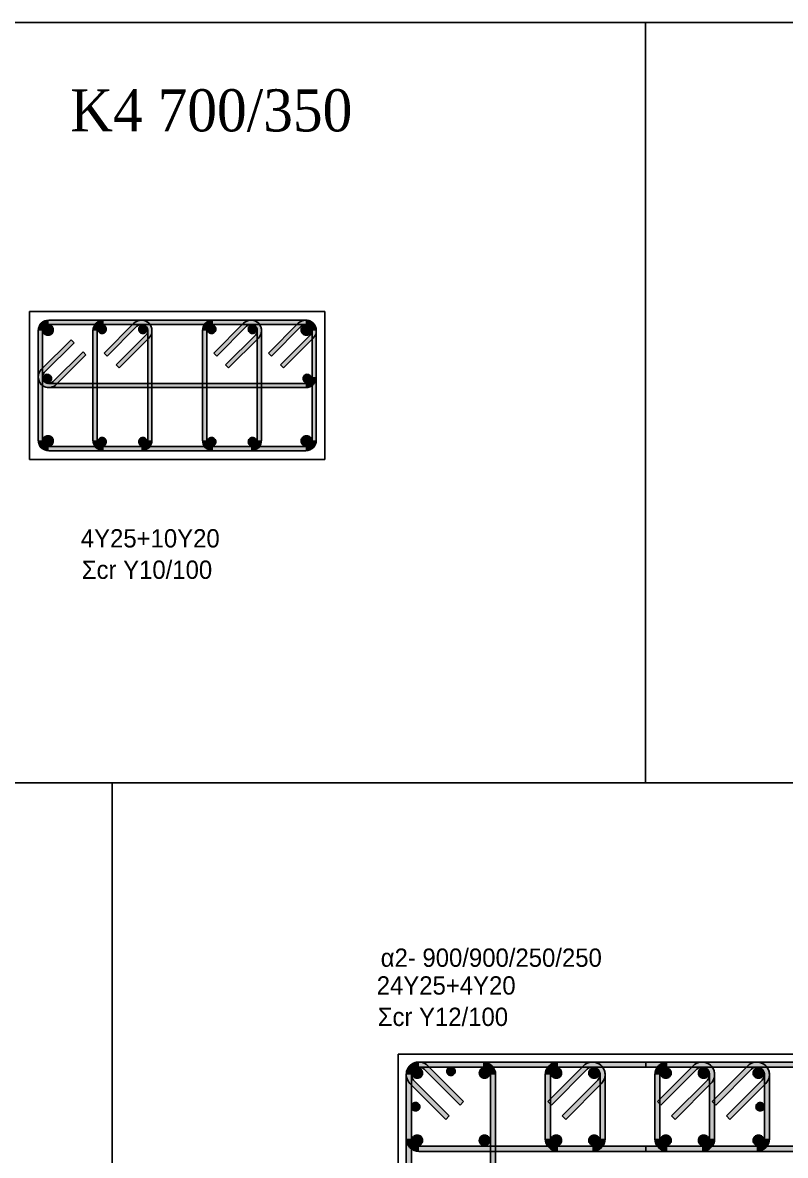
# Model space of a CAD drawing. Header units: millimetres. Extents: x -2171 to 1563, y -1758 to -1505.
# Drawn here: x -1283.82 to -1274.76, y -1603.69 to -1590.25 of the extents above; entities that cross this region are included whole.
import ezdxf

# ---------------------------------------------------------------- set-up
doc = ezdxf.new("R2010")
doc.units = ezdxf.units.MM
for name, color, linetype in [('-S_TEXT', 3, 'Continuous'), ('Col_Det', 7, 'Continuous'), ('Col_Det_4', 7, 'Continuous'), ('Col_Det_Fill', 7, 'Continuous'), ('Geo_Col_Pro_1', 7, 'Continuous')]:
    doc.layers.add(name, color=color, linetype=linetype)
doc.styles.add('S1Arl22_b_934_161', font='arial.ttf', dxfattribs={"width": 0.933629, "height": 0.002175})
doc.styles.add('S1TmsNwRmn22_b_934_161', font='times.ttf', dxfattribs={"width": 0.933629, "height": 0.002175})

msp = doc.modelspace()

# ---------------------------------------------------------------- hatches: boundary and pattern name
at = {"layer": 'Col_Det_Fill'}
for color, points in [(252, [(-1283.5066, -1593.8314), (-1283.5066, -1593.7814, 0.4142136), (-1283.6316, -1593.9064), (-1283.5816, -1593.9064, -0.4142136)]), (252, [(-1283.5066, -1593.8314), (-1283.5066, -1593.7814, 0.4142136), (-1283.6316, -1593.9064), (-1283.5816, -1593.9064, -0.4142136)]), (252, [(-1280.4566, -1593.8314), (-1280.4566, -1593.7814), (-1283.5066, -1593.7814), (-1283.5066, -1593.8314)]), (252, [(-1280.4566, -1593.8314), (-1280.4566, -1593.7814), (-1283.5066, -1593.7814), (-1283.5066, -1593.8314)]), (252, [(-1282.8566, -1593.8314), (-1282.8566, -1593.7814, 0.4142136), (-1282.9816, -1593.9064), (-1282.9316, -1593.9064, -0.4142136)]), (252, [(-1282.4066, -1593.8314), (-1282.4066, -1593.7814), (-1282.8566, -1593.7814), (-1282.8566, -1593.8314)]), (252, [(-1282.3316, -1593.9064), (-1282.2816, -1593.9064, 0.6681786), (-1282.495, -1593.818), (-1282.4596, -1593.8533, -0.6681786)]), (252, [(-1282.3536, -1593.9594), (-1282.3182, -1593.9948, 0.6681786), (-1282.4066, -1593.7814), (-1282.4066, -1593.8314, -0.6681786)]), (252, [(-1281.5566, -1593.8314), (-1281.5566, -1593.7814, 0.4142136), (-1281.6816, -1593.9064), (-1281.6316, -1593.9064, -0.4142136)]), (252, [(-1281.1066, -1593.8314), (-1281.1066, -1593.7814), (-1281.5566, -1593.7814), (-1281.5566, -1593.8314)]), (252, [(-1281.0316, -1593.9064), (-1280.9816, -1593.9064, 0.6681786), (-1281.195, -1593.818), (-1281.1596, -1593.8533, -0.6681786)]), (252, [(-1281.0536, -1593.9594), (-1281.0182, -1593.9948, 0.6681786), (-1281.1066, -1593.7814), (-1281.1066, -1593.8314, -0.6681786)]), (252, [(-1280.3816, -1593.9064), (-1280.3316, -1593.9064, 0.6681786), (-1280.545, -1593.818), (-1280.5096, -1593.8533, -0.6681786)]), (252, [(-1280.4036, -1593.9594), (-1280.3682, -1593.9948, 0.6681786), (-1280.4566, -1593.7814), (-1280.4566, -1593.8314, -0.6681786)]), (252, [(-1280.3816, -1593.9064), (-1280.3316, -1593.9064, 0.4142136), (-1280.4566, -1593.7814), (-1280.4566, -1593.8314, -0.4142136)]), (252, [(-1283.5816, -1593.9064), (-1283.6316, -1593.9064), (-1283.6316, -1595.2064), (-1283.5816, -1595.2064)]), (252, [(-1283.5816, -1593.9064), (-1283.6316, -1593.9064), (-1283.6316, -1594.4564), (-1283.5816, -1594.4564)]), (12, [(-1283.4529, -1593.8975, 0.4142136), (-1283.5154, -1593.835, 0.4142136), (-1283.5779, -1593.8975, 0.4142136), (-1283.5154, -1593.96, 0.4142136)]), (252, [(-1282.9316, -1593.9064), (-1282.9816, -1593.9064), (-1282.9816, -1595.2064), (-1282.9316, -1595.2064)]), (56, [(-1282.8243, -1593.8887, 0.4142136), (-1282.8743, -1593.8387, 0.4142136), (-1282.9243, -1593.8887, 0.4142136), (-1282.8743, -1593.9387, 0.4142136)]), (252, [(-1282.4596, -1593.8533), (-1282.495, -1593.818), (-1282.8485, -1594.1715), (-1282.8132, -1594.2069)]), (56, [(-1282.3389, -1593.8887, 0.4142136), (-1282.3889, -1593.8387, 0.4142136), (-1282.4389, -1593.8887, 0.4142136), (-1282.3889, -1593.9387, 0.4142136)]), (252, [(-1282.3316, -1595.2064), (-1282.2816, -1595.2064), (-1282.2816, -1593.9064), (-1282.3316, -1593.9064)]), (252, [(-1281.6316, -1593.9064), (-1281.6816, -1593.9064), (-1281.6816, -1595.2064), (-1281.6316, -1595.2064)]), (56, [(-1281.5243, -1593.8887, 0.4142136), (-1281.5743, -1593.8387, 0.4142136), (-1281.6243, -1593.8887, 0.4142136), (-1281.5743, -1593.9387, 0.4142136)]), (252, [(-1281.1596, -1593.8533), (-1281.195, -1593.818), (-1281.5485, -1594.1715), (-1281.5132, -1594.2069)]), (56, [(-1281.0389, -1593.8887, 0.4142136), (-1281.0889, -1593.8387, 0.4142136), (-1281.1389, -1593.8887, 0.4142136), (-1281.0889, -1593.9387, 0.4142136)]), (252, [(-1281.0316, -1595.2064), (-1280.9816, -1595.2064), (-1280.9816, -1593.9064), (-1281.0316, -1593.9064)]), (252, [(-1280.5096, -1593.8533), (-1280.545, -1593.818), (-1280.8985, -1594.1715), (-1280.8632, -1594.2069)]), (12, [(-1280.3853, -1593.8975, 0.4142136), (-1280.4478, -1593.835, 0.4142136), (-1280.5103, -1593.8975, 0.4142136), (-1280.4478, -1593.96, 0.4142136)]), (252, [(-1280.3816, -1595.2064), (-1280.3316, -1595.2064), (-1280.3316, -1593.9064), (-1280.3816, -1593.9064)]), (252, [(-1280.3816, -1594.4564), (-1280.3316, -1594.4564), (-1280.3316, -1593.9064), (-1280.3816, -1593.9064)]), (252, [(-1283.2061, -1594.0498), (-1283.2414, -1594.0144), (-1283.595, -1594.368), (-1283.5596, -1594.4033)]), (252, [(-1282.7071, -1594.313), (-1282.6718, -1594.3483), (-1282.3182, -1593.9948), (-1282.3536, -1593.9594)]), (252, [(-1281.4071, -1594.313), (-1281.3718, -1594.3483), (-1281.0182, -1593.9948), (-1281.0536, -1593.9594)]), (252, [(-1280.7571, -1594.313), (-1280.7218, -1594.3483), (-1280.3682, -1593.9948), (-1280.4036, -1593.9594)]), (252, [(-1283.4536, -1594.5094), (-1283.4182, -1594.5448), (-1283.0647, -1594.1912), (-1283.1, -1594.1558)]), (252, [(-1283.5596, -1594.4033), (-1283.595, -1594.368, 0.6681786), (-1283.5066, -1594.5814), (-1283.5066, -1594.5314, -0.6681786)]), (252, [(-1283.5816, -1594.4564), (-1283.6316, -1594.4564, 0.6681786), (-1283.4182, -1594.5448), (-1283.4536, -1594.5094, -0.6681786)]), (56, [(-1283.4743, -1594.474, 0.4142136), (-1283.5243, -1594.424, 0.4142136), (-1283.5743, -1594.474, 0.4142136), (-1283.5243, -1594.524, 0.4142136)]), (56, [(-1280.3889, -1594.474, 0.4142136), (-1280.4389, -1594.424, 0.4142136), (-1280.4889, -1594.474, 0.4142136), (-1280.4389, -1594.524, 0.4142136)]), (252, [(-1280.4566, -1594.5314), (-1280.4566, -1594.5814, 0.4142136), (-1280.3316, -1594.4564), (-1280.3816, -1594.4564, -0.4142136)]), (252, [(-1283.5066, -1594.5314), (-1283.5066, -1594.5814), (-1280.4566, -1594.5814), (-1280.4566, -1594.5314)]), (252, [(-1283.5816, -1595.2064), (-1283.6316, -1595.2064, 0.4142136), (-1283.5066, -1595.3314), (-1283.5066, -1595.2814, -0.4142136)]), (12, [(-1283.4529, -1595.2152, 0.4142136), (-1283.5154, -1595.1527, 0.4142136), (-1283.5779, -1595.2152, 0.4142136), (-1283.5154, -1595.2777, 0.4142136)]), (252, [(-1282.9316, -1595.2064), (-1282.9816, -1595.2064, 0.4142136), (-1282.8566, -1595.3314), (-1282.8566, -1595.2814, -0.4142136)]), (56, [(-1282.8243, -1595.224, 0.4142136), (-1282.8743, -1595.174, 0.4142136), (-1282.9243, -1595.224, 0.4142136), (-1282.8743, -1595.274, 0.4142136)]), (56, [(-1282.3389, -1595.224, 0.4142136), (-1282.3889, -1595.174, 0.4142136), (-1282.4389, -1595.224, 0.4142136), (-1282.3889, -1595.274, 0.4142136)]), (252, [(-1282.4066, -1595.2814), (-1282.4066, -1595.3314, 0.4142136), (-1282.2816, -1595.2064), (-1282.3316, -1595.2064, -0.4142136)]), (252, [(-1281.6316, -1595.2064), (-1281.6816, -1595.2064, 0.4142136), (-1281.5566, -1595.3314), (-1281.5566, -1595.2814, -0.4142136)]), (56, [(-1281.5243, -1595.224, 0.4142136), (-1281.5743, -1595.174, 0.4142136), (-1281.6243, -1595.224, 0.4142136), (-1281.5743, -1595.274, 0.4142136)]), (56, [(-1281.0389, -1595.224, 0.4142136), (-1281.0889, -1595.174, 0.4142136), (-1281.1389, -1595.224, 0.4142136), (-1281.0889, -1595.274, 0.4142136)]), (252, [(-1281.1066, -1595.2814), (-1281.1066, -1595.3314, 0.4142136), (-1280.9816, -1595.2064), (-1281.0316, -1595.2064, -0.4142136)]), (12, [(-1280.3853, -1595.2152, 0.4142136), (-1280.4478, -1595.1527, 0.4142136), (-1280.5103, -1595.2152, 0.4142136), (-1280.4478, -1595.2777, 0.4142136)]), (252, [(-1280.4566, -1595.2814), (-1280.4566, -1595.3314, 0.4142136), (-1280.3316, -1595.2064), (-1280.3816, -1595.2064, -0.4142136)]), (252, [(-1283.5066, -1595.2814), (-1283.5066, -1595.3314), (-1280.4566, -1595.3314), (-1280.4566, -1595.2814)]), (252, [(-1282.8566, -1595.2814), (-1282.8566, -1595.3314), (-1282.4066, -1595.3314), (-1282.4066, -1595.2814)]), (252, [(-1281.5566, -1595.2814), (-1281.5566, -1595.3314), (-1281.1066, -1595.3314), (-1281.1066, -1595.2814)]), (252, [(-1279.0497, -1602.6738), (-1279.0073, -1602.6314, 0.6681786), (-1279.2634, -1602.7374), (-1279.2034, -1602.7374, -0.6681786)]), (252, [(-1279.1134, -1602.6474), (-1279.1134, -1602.5874, 0.6681786), (-1279.2194, -1602.8435), (-1279.177, -1602.8011, -0.6681786)]), (252, [(-1279.1134, -1602.6474), (-1279.1134, -1602.5874, 0.4142136), (-1279.2634, -1602.7374), (-1279.2034, -1602.7374, -0.4142136)]), (56, [(-1279.1328, -1602.6555, 0.4142136), (-1279.1953, -1602.718, 0.4142136), (-1279.1328, -1602.7805, 0.4142136), (-1279.0703, -1602.718, 0.4142136)]), (252, [(-1278.3534, -1602.6474), (-1278.3534, -1602.5874), (-1279.1134, -1602.5874), (-1279.1134, -1602.6474)]), (252, [(-1275.1034, -1602.6474), (-1275.1034, -1602.5874), (-1279.1134, -1602.5874), (-1279.1134, -1602.6474)]), (252, [(-1278.6255, -1603.098), (-1278.583, -1603.0556), (-1279.0073, -1602.6314), (-1279.0497, -1602.6738)]), (133, [(-1278.7334, -1602.6474, 0.4142136), (-1278.7834, -1602.6974, 0.4142136), (-1278.7334, -1602.7474, 0.4142136), (-1278.6834, -1602.6974, 0.4142136)]), (56, [(-1278.3339, -1602.6555, 0.4142136), (-1278.3964, -1602.718, 0.4142136), (-1278.3339, -1602.7805, 0.4142136), (-1278.2714, -1602.718, 0.4142136)]), (252, [(-1278.2634, -1602.7374), (-1278.2034, -1602.7374, 0.4142136), (-1278.3534, -1602.5874), (-1278.3534, -1602.6474, -0.4142136)]), (252, [(-1277.4634, -1602.6474), (-1277.4634, -1602.5874, 0.4142136), (-1277.6134, -1602.7374), (-1277.5534, -1602.7374, -0.4142136)]), (252, [(-1277.117, -1602.6738), (-1277.1594, -1602.6314), (-1277.5837, -1603.0556), (-1277.5413, -1603.098)]), (56, [(-1277.4828, -1602.6555, 0.4142136), (-1277.5453, -1602.718, 0.4142136), (-1277.4828, -1602.7805, 0.4142136), (-1277.4203, -1602.718, 0.4142136)]), (252, [(-1277.0534, -1602.6474), (-1277.0534, -1602.5874), (-1277.4634, -1602.5874), (-1277.4634, -1602.6474)]), (252, [(-1276.9634, -1602.7374), (-1276.9034, -1602.7374, 0.6681786), (-1277.1594, -1602.6314), (-1277.117, -1602.6738, -0.6681786)]), (56, [(-1277.0339, -1602.6555, 0.4142136), (-1277.0964, -1602.718, 0.4142136), (-1277.0339, -1602.7805, 0.4142136), (-1276.9714, -1602.718, 0.4142136)]), (252, [(-1276.9897, -1602.8011), (-1276.9473, -1602.8435, 0.6681786), (-1277.0534, -1602.5874), (-1277.0534, -1602.6474, -0.6681786)]), (252, [(-1269.5464, -1602.6474), (-1269.5464, -1602.5874), (-1276.4203, -1602.5874), (-1276.4203, -1602.6474)]), (252, [(-1276.1634, -1602.6474), (-1276.1634, -1602.5874, 0.4142136), (-1276.3134, -1602.7374), (-1276.2534, -1602.7374, -0.4142136)]), (252, [(-1275.817, -1602.6738), (-1275.8594, -1602.6314), (-1276.2837, -1603.0556), (-1276.2413, -1603.098)]), (56, [(-1276.1828, -1602.6555, 0.4142136), (-1276.2453, -1602.718, 0.4142136), (-1276.1828, -1602.7805, 0.4142136), (-1276.1203, -1602.718, 0.4142136)]), (252, [(-1275.7534, -1602.6474), (-1275.7534, -1602.5874), (-1276.1634, -1602.5874), (-1276.1634, -1602.6474)]), (252, [(-1275.6634, -1602.7374), (-1275.6034, -1602.7374, 0.6681786), (-1275.8594, -1602.6314), (-1275.817, -1602.6738, -0.6681786)]), (56, [(-1275.7339, -1602.6555, 0.4142136), (-1275.7964, -1602.718, 0.4142136), (-1275.7339, -1602.7805, 0.4142136), (-1275.6714, -1602.718, 0.4142136)]), (252, [(-1275.6897, -1602.8011), (-1275.6473, -1602.8435, 0.6681786), (-1275.7534, -1602.5874), (-1275.7534, -1602.6474, -0.6681786)]), (252, [(-1275.167, -1602.6738), (-1275.2094, -1602.6314), (-1275.6337, -1603.0556), (-1275.5913, -1603.098)]), (252, [(-1275.0134, -1602.7374), (-1274.9534, -1602.7374, 0.6681786), (-1275.2094, -1602.6314), (-1275.167, -1602.6738, -0.6681786)]), (56, [(-1275.0839, -1602.6555, 0.4142136), (-1275.1464, -1602.718, 0.4142136), (-1275.0839, -1602.7805, 0.4142136), (-1275.0214, -1602.718, 0.4142136)]), (252, [(-1275.0397, -1602.8011), (-1274.9973, -1602.8435, 0.6681786), (-1275.1034, -1602.5874), (-1275.1034, -1602.6474, -0.6681786)]), (252, [(-1279.2034, -1602.7374), (-1279.2634, -1602.7374), (-1279.2634, -1606.7474), (-1279.2034, -1606.7474)]), (252, [(-1279.2034, -1602.7374), (-1279.2634, -1602.7374), (-1279.2634, -1603.4974), (-1279.2034, -1603.4974)]), (252, [(-1279.177, -1602.8011), (-1279.2194, -1602.8435), (-1278.7952, -1603.2677), (-1278.7527, -1603.2253)]), (252, [(-1278.2634, -1606.7474), (-1278.2034, -1606.7474), (-1278.2034, -1602.7374), (-1278.2634, -1602.7374)]), (252, [(-1277.5534, -1602.7374), (-1277.6134, -1602.7374), (-1277.6134, -1603.4974), (-1277.5534, -1603.4974)]), (252, [(-1277.414, -1603.2253), (-1277.3716, -1603.2677), (-1276.9473, -1602.8435), (-1276.9897, -1602.8011)]), (252, [(-1276.9634, -1603.4974), (-1276.9034, -1603.4974), (-1276.9034, -1602.7374), (-1276.9634, -1602.7374)]), (252, [(-1276.2534, -1602.7374), (-1276.3134, -1602.7374), (-1276.3134, -1603.4974), (-1276.2534, -1603.4974)]), (252, [(-1276.114, -1603.2253), (-1276.0716, -1603.2677), (-1275.6473, -1602.8435), (-1275.6897, -1602.8011)]), (252, [(-1275.6634, -1603.4974), (-1275.6034, -1603.4974), (-1275.6034, -1602.7374), (-1275.6634, -1602.7374)]), (252, [(-1275.464, -1603.2253), (-1275.4216, -1603.2677), (-1274.9973, -1602.8435), (-1275.0397, -1602.8011)]), (252, [(-1275.0134, -1603.4974), (-1274.9534, -1603.4974), (-1274.9534, -1602.7374), (-1275.0134, -1602.7374)]), (133, [(-1279.1534, -1603.0674, 0.4142136), (-1279.2034, -1603.1174, 0.4142136), (-1279.1534, -1603.1674, 0.4142136), (-1279.1034, -1603.1174, 0.4142136)]), (133, [(-1275.0634, -1603.0674, 0.4142136), (-1275.1134, -1603.1174, 0.4142136), (-1275.0634, -1603.1674, 0.4142136), (-1275.0134, -1603.1174, 0.4142136)]), (56, [(-1279.1328, -1603.4544, 0.4142136), (-1279.1953, -1603.5169, 0.4142136), (-1279.1328, -1603.5794, 0.4142136), (-1279.0703, -1603.5169, 0.4142136)]), (56, [(-1278.3339, -1603.4544, 0.4142136), (-1278.3964, -1603.5169, 0.4142136), (-1278.3339, -1603.5794, 0.4142136), (-1278.2714, -1603.5169, 0.4142136)]), (56, [(-1277.4828, -1603.4544, 0.4142136), (-1277.5453, -1603.5169, 0.4142136), (-1277.4828, -1603.5794, 0.4142136), (-1277.4203, -1603.5169, 0.4142136)]), (56, [(-1277.0339, -1603.4544, 0.4142136), (-1277.0964, -1603.5169, 0.4142136), (-1277.0339, -1603.5794, 0.4142136), (-1276.9714, -1603.5169, 0.4142136)]), (56, [(-1276.1828, -1603.4544, 0.4142136), (-1276.2453, -1603.5169, 0.4142136), (-1276.1828, -1603.5794, 0.4142136), (-1276.1203, -1603.5169, 0.4142136)]), (56, [(-1275.7339, -1603.4544, 0.4142136), (-1275.7964, -1603.5169, 0.4142136), (-1275.7339, -1603.5794, 0.4142136), (-1275.6714, -1603.5169, 0.4142136)]), (56, [(-1275.0839, -1603.4544, 0.4142136), (-1275.1464, -1603.5169, 0.4142136), (-1275.0839, -1603.5794, 0.4142136), (-1275.0214, -1603.5169, 0.4142136)]), (252, [(-1279.2034, -1603.4974), (-1279.2634, -1603.4974, 0.4142136), (-1279.1134, -1603.6474), (-1279.1134, -1603.5874, -0.4142136)]), (252, [(-1279.1134, -1603.5874), (-1279.1134, -1603.6474), (-1275.1034, -1603.6474), (-1275.1034, -1603.5874)]), (252, [(-1277.5534, -1603.4974), (-1277.6134, -1603.4974, 0.4142136), (-1277.4634, -1603.6474), (-1277.4634, -1603.5874, -0.4142136)]), (252, [(-1277.4634, -1603.5874), (-1277.4634, -1603.6474), (-1277.0534, -1603.6474), (-1277.0534, -1603.5874)]), (252, [(-1277.0534, -1603.5874), (-1277.0534, -1603.6474, 0.4142136), (-1276.9034, -1603.4974), (-1276.9634, -1603.4974, -0.4142136)]), (252, [(-1276.4203, -1603.5874), (-1276.4203, -1603.6474), (-1269.5464, -1603.6474), (-1269.5464, -1603.5874)]), (252, [(-1276.2534, -1603.4974), (-1276.3134, -1603.4974, 0.4142136), (-1276.1634, -1603.6474), (-1276.1634, -1603.5874, -0.4142136)]), (252, [(-1276.1634, -1603.5874), (-1276.1634, -1603.6474), (-1275.7534, -1603.6474), (-1275.7534, -1603.5874)]), (252, [(-1275.7534, -1603.5874), (-1275.7534, -1603.6474, 0.4142136), (-1275.6034, -1603.4974), (-1275.6634, -1603.4974, -0.4142136)]), (252, [(-1275.1034, -1603.5874), (-1275.1034, -1603.6474, 0.4142136), (-1274.9534, -1603.4974), (-1275.0134, -1603.4974, -0.4142136)])]:
    msp.add_hatch(color=color, dxfattribs=at).paths.add_polyline_path(points)

# ---------------------------------------------------------------- linework, layer by layer
at = {"layer": '-S_TEXT', "ltscale": 5}
msp.add_lwpolyline([(-1313.453, -1590.2497), (-1255.3055, -1590.2497), (-1255.3055, -1630.2944), (-1313.453, -1630.2944)], close=True, dxfattribs=at)
at = {"layer": 'Col_Det', "color": 7}
for points in [[(-1280.2291, -1593.6789), (-1283.7341, -1593.6789)], [(-1283.7341, -1593.6789), (-1283.7341, -1595.4339)], [(-1280.4566, -1593.7814), (-1283.5066, -1593.7814)], [(-1280.4566, -1593.7814), (-1283.5066, -1593.7814)], [(-1282.4066, -1593.7814), (-1282.8566, -1593.7814)], [(-1281.1066, -1593.7814), (-1281.5566, -1593.7814)], [(-1280.2291, -1595.4339), (-1280.2291, -1593.6789)], [(-1283.6316, -1593.9064), (-1283.6316, -1595.2064)], [(-1283.6316, -1593.9064), (-1283.6316, -1594.4564)], [(-1283.5816, -1595.2064), (-1283.5816, -1593.9064)], [(-1283.5816, -1594.4564), (-1283.5816, -1593.9064)], [(-1283.5066, -1593.8314), (-1280.4566, -1593.8314)], [(-1283.5066, -1593.8314), (-1280.4566, -1593.8314)], [(-1282.9816, -1593.9064), (-1282.9816, -1595.2064)], [(-1282.9316, -1595.2064), (-1282.9316, -1593.9064)], [(-1282.8566, -1593.8314), (-1282.4066, -1593.8314)], [(-1282.495, -1593.818), (-1282.8485, -1594.1715)], [(-1282.8132, -1594.2069), (-1282.4596, -1593.8533)], [(-1282.3316, -1593.9064), (-1282.3316, -1595.2064)], [(-1282.2816, -1595.2064), (-1282.2816, -1593.9064)], [(-1281.6816, -1593.9064), (-1281.6816, -1595.2064)], [(-1281.6316, -1595.2064), (-1281.6316, -1593.9064)], [(-1281.5566, -1593.8314), (-1281.1066, -1593.8314)], [(-1281.195, -1593.818), (-1281.5485, -1594.1715)], [(-1281.5132, -1594.2069), (-1281.1596, -1593.8533)], [(-1281.0316, -1593.9064), (-1281.0316, -1595.2064)], [(-1280.9816, -1595.2064), (-1280.9816, -1593.9064)], [(-1280.545, -1593.818), (-1280.8985, -1594.1715)], [(-1280.8632, -1594.2069), (-1280.5096, -1593.8533)], [(-1280.3816, -1593.9064), (-1280.3816, -1595.2064)], [(-1280.3816, -1593.9064), (-1280.3816, -1594.4564)], [(-1280.3316, -1595.2064), (-1280.3316, -1593.9064)], [(-1280.3316, -1594.4564), (-1280.3316, -1593.9064)], [(-1283.2414, -1594.0144), (-1283.595, -1594.368)], [(-1283.5596, -1594.4033), (-1283.2061, -1594.0498)], [(-1283.2061, -1594.0498), (-1283.2414, -1594.0144)], [(-1282.3536, -1593.9594), (-1282.7071, -1594.313)], [(-1282.6718, -1594.3483), (-1282.3182, -1593.9948)], [(-1281.0536, -1593.9594), (-1281.4071, -1594.313)], [(-1281.3718, -1594.3483), (-1281.0182, -1593.9948)], [(-1280.4036, -1593.9594), (-1280.7571, -1594.313)], [(-1280.7218, -1594.3483), (-1280.3682, -1593.9948)], [(-1283.1, -1594.1558), (-1283.4536, -1594.5094)], [(-1283.4182, -1594.5448), (-1283.0647, -1594.1912)], [(-1283.0647, -1594.1912), (-1283.1, -1594.1558)], [(-1282.8485, -1594.1715), (-1282.8132, -1594.2069)], [(-1281.5485, -1594.1715), (-1281.5132, -1594.2069)], [(-1280.8985, -1594.1715), (-1280.8632, -1594.2069)], [(-1282.7071, -1594.313), (-1282.6718, -1594.3483)], [(-1281.4071, -1594.313), (-1281.3718, -1594.3483)], [(-1280.7571, -1594.313), (-1280.7218, -1594.3483)], [(-1280.4566, -1594.5314), (-1283.5066, -1594.5314)], [(-1283.5066, -1594.5814), (-1280.4566, -1594.5814)], [(-1280.4566, -1595.2814), (-1283.5066, -1595.2814)], [(-1283.5066, -1595.3314), (-1280.4566, -1595.3314)], [(-1282.4066, -1595.2814), (-1282.8566, -1595.2814)], [(-1282.8566, -1595.3314), (-1282.4066, -1595.3314)], [(-1281.1066, -1595.2814), (-1281.5566, -1595.2814)], [(-1281.5566, -1595.3314), (-1281.1066, -1595.3314)], [(-1283.7341, -1595.4339), (-1280.2291, -1595.4339)], [(-1279.3584, -1602.4924), (-1279.3584, -1618.9924)], [(-1266.6084, -1602.4924), (-1279.3584, -1602.4924)], [(-1278.3534, -1602.5874), (-1279.1134, -1602.5874)], [(-1275.1034, -1602.5874), (-1279.1134, -1602.5874)], [(-1279.1134, -1602.6474), (-1278.3534, -1602.6474)], [(-1279.1134, -1602.6474), (-1275.1034, -1602.6474)], [(-1278.583, -1603.0556), (-1279.0073, -1602.6314)], [(-1277.1594, -1602.6314), (-1277.5837, -1603.0556)], [(-1277.0534, -1602.5874), (-1277.4634, -1602.5874)], [(-1277.4634, -1602.6474), (-1277.0534, -1602.6474)], [(-1269.5464, -1602.5874), (-1276.4203, -1602.5874)], [(-1276.4203, -1602.5874), (-1276.4203, -1602.6474)], [(-1276.4203, -1602.6474), (-1269.5464, -1602.6474)], [(-1275.8594, -1602.6314), (-1276.2837, -1603.0556)], [(-1275.7534, -1602.5874), (-1276.1634, -1602.5874)], [(-1276.1634, -1602.6474), (-1275.7534, -1602.6474)], [(-1275.2094, -1602.6314), (-1275.6337, -1603.0556)], [(-1279.2634, -1602.7374), (-1279.2634, -1606.7474)], [(-1279.2634, -1602.7374), (-1279.2634, -1603.4974)], [(-1279.2034, -1606.7474), (-1279.2034, -1602.7374)], [(-1279.2034, -1603.4974), (-1279.2034, -1602.7374)], [(-1278.7527, -1603.2253), (-1279.177, -1602.8011)], [(-1279.0497, -1602.6738), (-1278.6255, -1603.098)], [(-1278.2634, -1602.7374), (-1278.2634, -1606.7474)], [(-1278.2034, -1606.7474), (-1278.2034, -1602.7374)], [(-1277.6134, -1602.7374), (-1277.6134, -1603.4974)], [(-1277.5534, -1603.4974), (-1277.5534, -1602.7374)], [(-1277.5413, -1603.098), (-1277.117, -1602.6738)], [(-1276.9897, -1602.8011), (-1277.414, -1603.2253)], [(-1276.9634, -1602.7374), (-1276.9634, -1603.4974)], [(-1276.9034, -1603.4974), (-1276.9034, -1602.7374)], [(-1276.3134, -1602.7374), (-1276.3134, -1603.4974)], [(-1276.2534, -1603.4974), (-1276.2534, -1602.7374)], [(-1276.2413, -1603.098), (-1275.817, -1602.6738)], [(-1275.6897, -1602.8011), (-1276.114, -1603.2253)], [(-1275.6634, -1602.7374), (-1275.6634, -1603.4974)], [(-1275.6034, -1603.4974), (-1275.6034, -1602.7374)], [(-1275.5913, -1603.098), (-1275.167, -1602.6738)], [(-1275.0397, -1602.8011), (-1275.464, -1603.2253)], [(-1275.0134, -1602.7374), (-1275.0134, -1603.4974)], [(-1274.9534, -1603.4974), (-1274.9534, -1602.7374)], [(-1279.2194, -1602.8435), (-1278.7952, -1603.2677)], [(-1277.3716, -1603.2677), (-1276.9473, -1602.8435)], [(-1276.0716, -1603.2677), (-1275.6473, -1602.8435)], [(-1275.4216, -1603.2677), (-1274.9973, -1602.8435)], [(-1278.6255, -1603.098), (-1278.583, -1603.0556)], [(-1277.5837, -1603.0556), (-1277.5413, -1603.098)], [(-1276.2837, -1603.0556), (-1276.2413, -1603.098)], [(-1275.6337, -1603.0556), (-1275.5913, -1603.098)], [(-1278.7952, -1603.2677), (-1278.7527, -1603.2253)], [(-1277.414, -1603.2253), (-1277.3716, -1603.2677)], [(-1276.114, -1603.2253), (-1276.0716, -1603.2677)], [(-1275.464, -1603.2253), (-1275.4216, -1603.2677)], [(-1275.1034, -1603.5874), (-1279.1134, -1603.5874)], [(-1277.0534, -1603.5874), (-1277.4634, -1603.5874)], [(-1276.4203, -1603.5874), (-1276.4203, -1603.6474)], [(-1269.5464, -1603.5874), (-1276.4203, -1603.5874)], [(-1275.7534, -1603.5874), (-1276.1634, -1603.5874)], [(-1279.1134, -1603.6474), (-1275.1034, -1603.6474)], [(-1277.4634, -1603.6474), (-1277.0534, -1603.6474)], [(-1276.4203, -1603.6474), (-1269.5464, -1603.6474)], [(-1276.1634, -1603.6474), (-1275.7534, -1603.6474)]]:
    msp.add_lwpolyline(points, dxfattribs=at)
for points in [[(-1283.5066, -1593.7814, 0.4142136), (-1283.6316, -1593.9064)], [(-1283.5066, -1593.7814, 0.4142136), (-1283.6316, -1593.9064)], [(-1282.8566, -1593.7814, 0.4142136), (-1282.9816, -1593.9064)], [(-1282.2816, -1593.9064, 0.6681786), (-1282.495, -1593.818)], [(-1282.3182, -1593.9948, 0.6681786), (-1282.4066, -1593.7814)], [(-1281.5566, -1593.7814, 0.4142136), (-1281.6816, -1593.9064)], [(-1280.9816, -1593.9064, 0.6681786), (-1281.195, -1593.818)], [(-1281.0182, -1593.9948, 0.6681786), (-1281.1066, -1593.7814)], [(-1280.3316, -1593.9064, 0.6681786), (-1280.545, -1593.818)], [(-1280.3682, -1593.9948, 0.6681786), (-1280.4566, -1593.7814)], [(-1280.3316, -1593.9064, 0.4142136), (-1280.4566, -1593.7814)], [(-1283.5816, -1593.9064, -0.4142136), (-1283.5066, -1593.8314, -0.4142136)], [(-1283.5816, -1593.9064, -0.4142136), (-1283.5066, -1593.8314, -0.4142136)], [(-1283.5154, -1593.835, 0.4142136), (-1283.5779, -1593.8975, 0.4142136)], [(-1283.5779, -1593.8975, 0.4142136), (-1283.5154, -1593.96, 0.4142136)], [(-1283.4529, -1593.8975, 0.4142136), (-1283.5154, -1593.835, 0.4142136)], [(-1283.5154, -1593.96, 0.4142136), (-1283.4529, -1593.8975, 0.4142136)], [(-1282.9316, -1593.9064, -0.4142136), (-1282.8566, -1593.8314, -0.4142136)], [(-1282.8743, -1593.8387, 0.4142136), (-1282.9243, -1593.8887, 0.4142136)], [(-1282.9243, -1593.8887, 0.4142136), (-1282.8743, -1593.9387, 0.4142136)], [(-1282.8243, -1593.8887, 0.4142136), (-1282.8743, -1593.8387, 0.4142136)], [(-1282.8743, -1593.9387, 0.4142136), (-1282.8243, -1593.8887, 0.4142136)], [(-1282.4596, -1593.8533, -0.6681786), (-1282.3316, -1593.9064, -0.6681786)], [(-1282.3889, -1593.8387, 0.4142136), (-1282.4389, -1593.8887, 0.4142136)], [(-1282.4389, -1593.8887, 0.4142136), (-1282.3889, -1593.9387, 0.4142136)], [(-1282.4066, -1593.8314, -0.6681786), (-1282.3536, -1593.9594, -0.6681786)], [(-1282.3389, -1593.8887, 0.4142136), (-1282.3889, -1593.8387, 0.4142136)], [(-1282.3889, -1593.9387, 0.4142136), (-1282.3389, -1593.8887, 0.4142136)], [(-1281.6316, -1593.9064, -0.4142136), (-1281.5566, -1593.8314, -0.4142136)], [(-1281.5743, -1593.8387, 0.4142136), (-1281.6243, -1593.8887, 0.4142136)], [(-1281.6243, -1593.8887, 0.4142136), (-1281.5743, -1593.9387, 0.4142136)], [(-1281.5243, -1593.8887, 0.4142136), (-1281.5743, -1593.8387, 0.4142136)], [(-1281.5743, -1593.9387, 0.4142136), (-1281.5243, -1593.8887, 0.4142136)], [(-1281.1596, -1593.8533, -0.6681786), (-1281.0316, -1593.9064, -0.6681786)], [(-1281.0889, -1593.8387, 0.4142136), (-1281.1389, -1593.8887, 0.4142136)], [(-1281.1389, -1593.8887, 0.4142136), (-1281.0889, -1593.9387, 0.4142136)], [(-1281.1066, -1593.8314, -0.6681786), (-1281.0536, -1593.9594, -0.6681786)], [(-1281.0389, -1593.8887, 0.4142136), (-1281.0889, -1593.8387, 0.4142136)], [(-1281.0889, -1593.9387, 0.4142136), (-1281.0389, -1593.8887, 0.4142136)], [(-1280.4478, -1593.835, 0.4142136), (-1280.5103, -1593.8975, 0.4142136)], [(-1280.5103, -1593.8975, 0.4142136), (-1280.4478, -1593.96, 0.4142136)], [(-1280.5096, -1593.8533, -0.6681786), (-1280.3816, -1593.9064, -0.6681786)], [(-1280.4566, -1593.8314, -0.6681786), (-1280.4036, -1593.9594, -0.6681786)], [(-1280.4566, -1593.8314, -0.4142136), (-1280.3816, -1593.9064, -0.4142136)], [(-1280.3853, -1593.8975, 0.4142136), (-1280.4478, -1593.835, 0.4142136)], [(-1280.4478, -1593.96, 0.4142136), (-1280.3853, -1593.8975, 0.4142136)], [(-1283.595, -1594.368, 0.6681786), (-1283.5066, -1594.5814)], [(-1283.6316, -1594.4564, 0.6681786), (-1283.4182, -1594.5448)], [(-1283.5066, -1594.5314, -0.6681786), (-1283.5596, -1594.4033, -0.6681786)], [(-1283.4536, -1594.5094, -0.6681786), (-1283.5816, -1594.4564, -0.6681786)], [(-1283.5243, -1594.424, 0.4142136), (-1283.5743, -1594.474, 0.4142136)], [(-1283.4743, -1594.474, 0.4142136), (-1283.5243, -1594.424, 0.4142136)], [(-1280.4389, -1594.424, 0.4142136), (-1280.4889, -1594.474, 0.4142136)], [(-1280.4566, -1594.5814, 0.4142136), (-1280.3316, -1594.4564)], [(-1280.3816, -1594.4564, -0.4142136), (-1280.4566, -1594.5314, -0.4142136)], [(-1280.3889, -1594.474, 0.4142136), (-1280.4389, -1594.424, 0.4142136)], [(-1283.5743, -1594.474, 0.4142136), (-1283.5243, -1594.524, 0.4142136)], [(-1283.5243, -1594.524, 0.4142136), (-1283.4743, -1594.474, 0.4142136)], [(-1280.4889, -1594.474, 0.4142136), (-1280.4389, -1594.524, 0.4142136)], [(-1280.4389, -1594.524, 0.4142136), (-1280.3889, -1594.474, 0.4142136)], [(-1283.6316, -1595.2064, 0.4142136), (-1283.5066, -1595.3314)], [(-1283.5066, -1595.2814, -0.4142136), (-1283.5816, -1595.2064, -0.4142136)], [(-1283.5154, -1595.1527, 0.4142136), (-1283.5779, -1595.2152, 0.4142136)], [(-1283.5779, -1595.2152, 0.4142136), (-1283.5154, -1595.2777, 0.4142136)], [(-1283.4529, -1595.2152, 0.4142136), (-1283.5154, -1595.1527, 0.4142136)], [(-1283.5154, -1595.2777, 0.4142136), (-1283.4529, -1595.2152, 0.4142136)], [(-1282.9816, -1595.2064, 0.4142136), (-1282.8566, -1595.3314)], [(-1282.8566, -1595.2814, -0.4142136), (-1282.9316, -1595.2064, -0.4142136)], [(-1282.8743, -1595.174, 0.4142136), (-1282.9243, -1595.224, 0.4142136)], [(-1282.9243, -1595.224, 0.4142136), (-1282.8743, -1595.274, 0.4142136)], [(-1282.8243, -1595.224, 0.4142136), (-1282.8743, -1595.174, 0.4142136)], [(-1282.8743, -1595.274, 0.4142136), (-1282.8243, -1595.224, 0.4142136)], [(-1282.3889, -1595.174, 0.4142136), (-1282.4389, -1595.224, 0.4142136)], [(-1282.4389, -1595.224, 0.4142136), (-1282.3889, -1595.274, 0.4142136)], [(-1282.4066, -1595.3314, 0.4142136), (-1282.2816, -1595.2064)], [(-1282.3316, -1595.2064, -0.4142136), (-1282.4066, -1595.2814, -0.4142136)], [(-1282.3389, -1595.224, 0.4142136), (-1282.3889, -1595.174, 0.4142136)], [(-1282.3889, -1595.274, 0.4142136), (-1282.3389, -1595.224, 0.4142136)], [(-1281.6816, -1595.2064, 0.4142136), (-1281.5566, -1595.3314)], [(-1281.5566, -1595.2814, -0.4142136), (-1281.6316, -1595.2064, -0.4142136)], [(-1281.5743, -1595.174, 0.4142136), (-1281.6243, -1595.224, 0.4142136)], [(-1281.6243, -1595.224, 0.4142136), (-1281.5743, -1595.274, 0.4142136)], [(-1281.5243, -1595.224, 0.4142136), (-1281.5743, -1595.174, 0.4142136)], [(-1281.5743, -1595.274, 0.4142136), (-1281.5243, -1595.224, 0.4142136)], [(-1281.0889, -1595.174, 0.4142136), (-1281.1389, -1595.224, 0.4142136)], [(-1281.1389, -1595.224, 0.4142136), (-1281.0889, -1595.274, 0.4142136)], [(-1281.1066, -1595.3314, 0.4142136), (-1280.9816, -1595.2064)], [(-1281.0316, -1595.2064, -0.4142136), (-1281.1066, -1595.2814, -0.4142136)], [(-1281.0389, -1595.224, 0.4142136), (-1281.0889, -1595.174, 0.4142136)], [(-1281.0889, -1595.274, 0.4142136), (-1281.0389, -1595.224, 0.4142136)], [(-1280.4478, -1595.1527, 0.4142136), (-1280.5103, -1595.2152, 0.4142136)], [(-1280.5103, -1595.2152, 0.4142136), (-1280.4478, -1595.2777, 0.4142136)], [(-1280.4566, -1595.3314, 0.4142136), (-1280.3316, -1595.2064)], [(-1280.3816, -1595.2064, -0.4142136), (-1280.4566, -1595.2814, -0.4142136)], [(-1280.3853, -1595.2152, 0.4142136), (-1280.4478, -1595.1527, 0.4142136)], [(-1280.4478, -1595.2777, 0.4142136), (-1280.3853, -1595.2152, 0.4142136)], [(-1279.0073, -1602.6314, 0.6681786), (-1279.2634, -1602.7374)], [(-1279.1134, -1602.5874, 0.6681786), (-1279.2194, -1602.8435)], [(-1279.1134, -1602.5874, 0.4142136), (-1279.2634, -1602.7374)], [(-1279.2034, -1602.7374, -0.6681786), (-1279.0497, -1602.6738, -0.6681786)], [(-1279.177, -1602.8011, -0.6681786), (-1279.1134, -1602.6474, -0.6681786)], [(-1279.2034, -1602.7374, -0.4142136), (-1279.1134, -1602.6474, -0.4142136)], [(-1279.1328, -1602.6555, 0.4142136), (-1279.1953, -1602.718, 0.4142136)], [(-1279.0703, -1602.718, 0.4142136), (-1279.1328, -1602.6555, 0.4142136)], [(-1278.7334, -1602.6474, 0.4142136), (-1278.7834, -1602.6974, 0.4142136)], [(-1278.6834, -1602.6974, 0.4142136), (-1278.7334, -1602.6474, 0.4142136)], [(-1278.3339, -1602.6555, 0.4142136), (-1278.3964, -1602.718, 0.4142136)], [(-1278.2034, -1602.7374, 0.4142136), (-1278.3534, -1602.5874)], [(-1278.3534, -1602.6474, -0.4142136), (-1278.2634, -1602.7374, -0.4142136)], [(-1278.2714, -1602.718, 0.4142136), (-1278.3339, -1602.6555, 0.4142136)], [(-1277.4634, -1602.5874, 0.4142136), (-1277.6134, -1602.7374)], [(-1277.5534, -1602.7374, -0.4142136), (-1277.4634, -1602.6474, -0.4142136)], [(-1277.4828, -1602.6555, 0.4142136), (-1277.5453, -1602.718, 0.4142136)], [(-1277.4203, -1602.718, 0.4142136), (-1277.4828, -1602.6555, 0.4142136)], [(-1276.9034, -1602.7374, 0.6681786), (-1277.1594, -1602.6314)], [(-1277.117, -1602.6738, -0.6681786), (-1276.9634, -1602.7374, -0.6681786)], [(-1277.0339, -1602.6555, 0.4142136), (-1277.0964, -1602.718, 0.4142136)], [(-1276.9473, -1602.8435, 0.6681786), (-1277.0534, -1602.5874)], [(-1277.0534, -1602.6474, -0.6681786), (-1276.9897, -1602.8011, -0.6681786)], [(-1276.9714, -1602.718, 0.4142136), (-1277.0339, -1602.6555, 0.4142136)], [(-1276.1634, -1602.5874, 0.4142136), (-1276.3134, -1602.7374)], [(-1276.2534, -1602.7374, -0.4142136), (-1276.1634, -1602.6474, -0.4142136)], [(-1276.1828, -1602.6555, 0.4142136), (-1276.2453, -1602.718, 0.4142136)], [(-1276.1203, -1602.718, 0.4142136), (-1276.1828, -1602.6555, 0.4142136)], [(-1275.6034, -1602.7374, 0.6681786), (-1275.8594, -1602.6314)], [(-1275.817, -1602.6738, -0.6681786), (-1275.6634, -1602.7374, -0.6681786)], [(-1275.7339, -1602.6555, 0.4142136), (-1275.7964, -1602.718, 0.4142136)], [(-1275.6473, -1602.8435, 0.6681786), (-1275.7534, -1602.5874)], [(-1275.7534, -1602.6474, -0.6681786), (-1275.6897, -1602.8011, -0.6681786)], [(-1275.6714, -1602.718, 0.4142136), (-1275.7339, -1602.6555, 0.4142136)], [(-1274.9534, -1602.7374, 0.6681786), (-1275.2094, -1602.6314)], [(-1275.167, -1602.6738, -0.6681786), (-1275.0134, -1602.7374, -0.6681786)], [(-1275.0839, -1602.6555, 0.4142136), (-1275.1464, -1602.718, 0.4142136)], [(-1274.9973, -1602.8435, 0.6681786), (-1275.1034, -1602.5874)], [(-1275.1034, -1602.6474, -0.6681786), (-1275.0397, -1602.8011, -0.6681786)], [(-1275.0214, -1602.718, 0.4142136), (-1275.0839, -1602.6555, 0.4142136)], [(-1279.1953, -1602.718, 0.4142136), (-1279.1328, -1602.7805, 0.4142136)], [(-1279.1328, -1602.7805, 0.4142136), (-1279.0703, -1602.718, 0.4142136)], [(-1278.7834, -1602.6974, 0.4142136), (-1278.7334, -1602.7474, 0.4142136)], [(-1278.7334, -1602.7474, 0.4142136), (-1278.6834, -1602.6974, 0.4142136)], [(-1278.3964, -1602.718, 0.4142136), (-1278.3339, -1602.7805, 0.4142136)], [(-1278.3339, -1602.7805, 0.4142136), (-1278.2714, -1602.718, 0.4142136)], [(-1277.5453, -1602.718, 0.4142136), (-1277.4828, -1602.7805, 0.4142136)], [(-1277.4828, -1602.7805, 0.4142136), (-1277.4203, -1602.718, 0.4142136)], [(-1277.0964, -1602.718, 0.4142136), (-1277.0339, -1602.7805, 0.4142136)], [(-1277.0339, -1602.7805, 0.4142136), (-1276.9714, -1602.718, 0.4142136)], [(-1276.2453, -1602.718, 0.4142136), (-1276.1828, -1602.7805, 0.4142136)], [(-1276.1828, -1602.7805, 0.4142136), (-1276.1203, -1602.718, 0.4142136)], [(-1275.7964, -1602.718, 0.4142136), (-1275.7339, -1602.7805, 0.4142136)], [(-1275.7339, -1602.7805, 0.4142136), (-1275.6714, -1602.718, 0.4142136)], [(-1275.1464, -1602.718, 0.4142136), (-1275.0839, -1602.7805, 0.4142136)], [(-1275.0839, -1602.7805, 0.4142136), (-1275.0214, -1602.718, 0.4142136)], [(-1279.1534, -1603.0674, 0.4142136), (-1279.2034, -1603.1174, 0.4142136)], [(-1279.1034, -1603.1174, 0.4142136), (-1279.1534, -1603.0674, 0.4142136)], [(-1275.0634, -1603.0674, 0.4142136), (-1275.1134, -1603.1174, 0.4142136)], [(-1275.0134, -1603.1174, 0.4142136), (-1275.0634, -1603.0674, 0.4142136)], [(-1279.2034, -1603.1174, 0.4142136), (-1279.1534, -1603.1674, 0.4142136)], [(-1279.1534, -1603.1674, 0.4142136), (-1279.1034, -1603.1174, 0.4142136)], [(-1275.1134, -1603.1174, 0.4142136), (-1275.0634, -1603.1674, 0.4142136)], [(-1275.0634, -1603.1674, 0.4142136), (-1275.0134, -1603.1174, 0.4142136)], [(-1279.1328, -1603.4544, 0.4142136), (-1279.1953, -1603.5169, 0.4142136)], [(-1279.0703, -1603.5169, 0.4142136), (-1279.1328, -1603.4544, 0.4142136)], [(-1278.3339, -1603.4544, 0.4142136), (-1278.3964, -1603.5169, 0.4142136)], [(-1278.2714, -1603.5169, 0.4142136), (-1278.3339, -1603.4544, 0.4142136)], [(-1277.4828, -1603.4544, 0.4142136), (-1277.5453, -1603.5169, 0.4142136)], [(-1277.4203, -1603.5169, 0.4142136), (-1277.4828, -1603.4544, 0.4142136)], [(-1277.0339, -1603.4544, 0.4142136), (-1277.0964, -1603.5169, 0.4142136)], [(-1276.9714, -1603.5169, 0.4142136), (-1277.0339, -1603.4544, 0.4142136)], [(-1276.1828, -1603.4544, 0.4142136), (-1276.2453, -1603.5169, 0.4142136)], [(-1276.1203, -1603.5169, 0.4142136), (-1276.1828, -1603.4544, 0.4142136)], [(-1275.7339, -1603.4544, 0.4142136), (-1275.7964, -1603.5169, 0.4142136)], [(-1275.6714, -1603.5169, 0.4142136), (-1275.7339, -1603.4544, 0.4142136)], [(-1275.0839, -1603.4544, 0.4142136), (-1275.1464, -1603.5169, 0.4142136)], [(-1275.0214, -1603.5169, 0.4142136), (-1275.0839, -1603.4544, 0.4142136)], [(-1279.2634, -1603.4974, 0.4142136), (-1279.1134, -1603.6474)], [(-1279.1134, -1603.5874, -0.4142136), (-1279.2034, -1603.4974, -0.4142136)], [(-1279.1953, -1603.5169, 0.4142136), (-1279.1328, -1603.5794, 0.4142136)], [(-1279.1328, -1603.5794, 0.4142136), (-1279.0703, -1603.5169, 0.4142136)], [(-1278.3964, -1603.5169, 0.4142136), (-1278.3339, -1603.5794, 0.4142136)], [(-1278.3339, -1603.5794, 0.4142136), (-1278.2714, -1603.5169, 0.4142136)], [(-1277.6134, -1603.4974, 0.4142136), (-1277.4634, -1603.6474)], [(-1277.4634, -1603.5874, -0.4142136), (-1277.5534, -1603.4974, -0.4142136)], [(-1277.5453, -1603.5169, 0.4142136), (-1277.4828, -1603.5794, 0.4142136)], [(-1277.4828, -1603.5794, 0.4142136), (-1277.4203, -1603.5169, 0.4142136)], [(-1277.0964, -1603.5169, 0.4142136), (-1277.0339, -1603.5794, 0.4142136)], [(-1277.0534, -1603.6474, 0.4142136), (-1276.9034, -1603.4974)], [(-1276.9634, -1603.4974, -0.4142136), (-1277.0534, -1603.5874, -0.4142136)], [(-1277.0339, -1603.5794, 0.4142136), (-1276.9714, -1603.5169, 0.4142136)], [(-1276.3134, -1603.4974, 0.4142136), (-1276.1634, -1603.6474)], [(-1276.1634, -1603.5874, -0.4142136), (-1276.2534, -1603.4974, -0.4142136)], [(-1276.2453, -1603.5169, 0.4142136), (-1276.1828, -1603.5794, 0.4142136)], [(-1276.1828, -1603.5794, 0.4142136), (-1276.1203, -1603.5169, 0.4142136)], [(-1275.7964, -1603.5169, 0.4142136), (-1275.7339, -1603.5794, 0.4142136)], [(-1275.7534, -1603.6474, 0.4142136), (-1275.6034, -1603.4974)], [(-1275.6634, -1603.4974, -0.4142136), (-1275.7534, -1603.5874, -0.4142136)], [(-1275.7339, -1603.5794, 0.4142136), (-1275.6714, -1603.5169, 0.4142136)], [(-1275.1464, -1603.5169, 0.4142136), (-1275.0839, -1603.5794, 0.4142136)], [(-1275.1034, -1603.6474, 0.4142136), (-1274.9534, -1603.4974)], [(-1275.0134, -1603.4974, -0.4142136), (-1275.1034, -1603.5874, -0.4142136)], [(-1275.0839, -1603.5794, 0.4142136), (-1275.0214, -1603.5169, 0.4142136)]]:
    msp.add_lwpolyline(points, format="xyb", dxfattribs=at)
at = {"layer": 'Geo_Col_Pro_1', "color": 4, "linetype": 'Continuous', "ltscale": 0.5}
for p, q in [((-1276.4243, -1590.2497), (-1276.4243, -1599.2744)), ((-1313.453, -1599.2744), (-1255.3055, -1599.2744)), ((-1282.7537, -1599.2744), (-1282.7537, -1630.2944))]:
    msp.add_line(p, q, dxfattribs=at)

# ---------------------------------------------------------------- texts
at = {"layer": 'Col_Det', "color": 7, "style": 'S1Arl22_b_934_161', "width": 0.933629}
for s, p in [('4Y25+10Y20', (-1283.1261, -1596.4796)), ('Σcr Y10/100', (-1283.1142, -1596.8521)), (' α2- 900/900/250/250', (-1279.6456, -1601.4572)), ('24Y25+4Y20', (-1279.6141, -1601.7868)), ('Σcr Y12/100', (-1279.6023, -1602.1593))]:
    msp.add_text(s, height=0.2175, dxfattribs=at).set_placement(p)
at = {"layer": 'Col_Det_4', "color": 1, "style": 'S1TmsNwRmn22_b_934_161', "width": 0.933629}
msp.add_text('K4 700/350', height=0.5, dxfattribs=at).set_placement((-1283.2529, -1591.5404))

doc.saveas('drawing.dxf')
